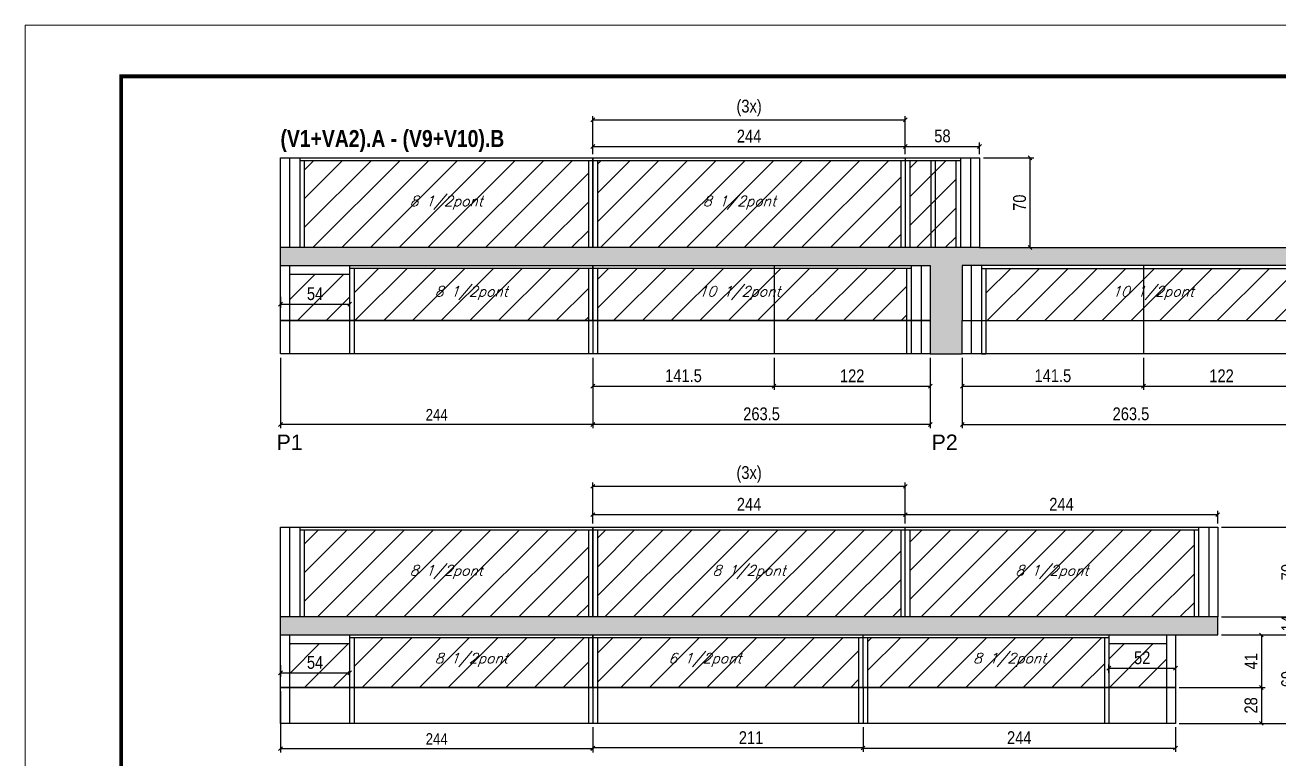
# Model space of a CAD drawing. Extents: x 3330 to 22105, y 1197 to 30204.
# Drawn here: x 16030 to 17009, y 24646 to 25219 of the extents above; entities that cross this region are included whole.
import ezdxf

# ---------------------------------------------------------------- set-up
doc = ezdxf.new("R2010")
doc.units = 0
doc.linetypes.add('DASHED', pattern=[0.75, 0.5, -0.25])
for name, color, linetype in [('5', 5, 'Continuous'), ('COTA', 241, 'Continuous'), ('NOMENCLATURA', 7, 'Continuous'), ('Painéis', 200, 'Continuous'), ('SARR_2.2x7', 40, 'Continuous'), ('SARR_3.5x7', 81, 'Continuous'), ('texto', 7, 'Continuous')]:
    doc.layers.add(name, color=color, linetype=linetype)
for name, color, linetype, lineweight in [('Folhas', 255, 'Continuous', 9), ('Hachura', 251, 'Continuous', 9), ('SARRAFO DE PRESSAO', 251, 'DASHED', 9)]:
    doc.layers.add(name, color=color, linetype=linetype, lineweight=lineweight)
doc.styles.add('COTA TECNICA', font='techl___.ttf', dxfattribs={"height": 10})
doc.styles.add('COTA TECNICA-50', font='techl___.ttf', dxfattribs={"height": 9})
doc.styles.add('Romans', font='romans.shx')
doc.styles.get("Standard").update_dxf_attribs({"font": 'arial.ttf'})
doc.styles.add('TECNICA', font='techb___.ttf', dxfattribs={"height": 10})
doc.dimstyles.new('COTA PAINEL-50', dxfattribs={"dimtxt": 9, "dimasz": 3, "dimexe": 3, "dimexo": 3, "dimgap": 3, "dimtad": 1, "dimdec": 1, "dimzin": 12, "dimdsep": 46, "dimtxsty": 'COTA TECNICA-50', "dimblk1": 'OBLIQUE', "dimblk2": 'OBLIQUE', "dimsah": 1, "dimcen": 0.9, "dimclrd": 4, "dimclre": 4, "dimclrt": 240, "dimadec": 1, "dimazin": 3, "dimtfac": 1, "dimtdec": 1, "dimtmove": 0, "dimatfit": 3, "dimfxl": 1, "dimtolj": 1, "dimtzin": 12, "dimarcsym": 0})
doc.dimstyles.new('PAINEL', dxfattribs={"dimtxt": 10, "dimasz": 3, "dimexe": 3, "dimexo": 3, "dimgap": 3, "dimtad": 1, "dimdec": 1, "dimzin": 12, "dimdsep": 46, "dimtxsty": 'COTA TECNICA', "dimblk1": 'OBLIQUE', "dimblk2": 'OBLIQUE', "dimsah": 1, "dimcen": 0.9, "dimclrd": 4, "dimclre": 4, "dimclrt": 240, "dimadec": 1, "dimazin": 3, "dimtfac": 1, "dimtdec": 1, "dimtmove": 0, "dimatfit": 3, "dimfxl": 1, "dimtolj": 1, "dimtzin": 12, "dimarcsym": 0})
pattern_1 = [(45, (1585, 1148.575), (-11.22532, 11.22532), [])]

# ---------------------------------------------------------------- blocks, each defined once
blk = doc.blocks.new('9999999999')
at = {"layer": 'Folhas'}
blk.add_lwpolyline([(98138.98, 34190.21), (99623.98, 34190.21), (99623.98, 35240.21), (98138.98, 35240.21)], close=True, dxfattribs=at)
at = {"layer": 'Folhas', "color": 30, "const_width": 3}
blk.add_lwpolyline([(98213.98, 34230.21), (99583.98, 34230.21), (99583.98, 35200.21), (98213.98, 35200.21)], close=True, dxfattribs=at)
blk = doc.blocks.new('_Oblique')
at = {"color": 0, "linetype": 'ByBlock', "lineweight": -2}
blk.add_line((-0.5, -0.5), (0.5, 0.5), dxfattribs=at)
blk = doc.blocks.new('*D1912')
at = {"layer": 'COTA', "color": 4, "linetype": 'ByBlock', "lineweight": -2, "transparency": 16777216}
for p, q in [((16229.04, 24959.18), (16229.04, 24904.14)), ((16473.04, 24959.18), (16473.04, 24904.14)), ((16473.04, 24907.14), (16229.04, 24907.14))]:
    blk.add_line(p, q, dxfattribs=at)
at = {"layer": 'Defpoints', "color": 0, "linetype": 'ByBlock', "transparency": 16777216}
for p in [(16229.04, 24962.18), (16473.04, 24962.18), (16229.04, 24907.14)]:
    blk.add_point(p, dxfattribs=at)
at = {"layer": 'COTA', "color": 4, "linetype": 'ByBlock', "lineweight": -2, "transparency": 16777216, "xscale": 3, "yscale": 3, "zscale": 3, "rotation": 180}
blk.add_blockref('_Oblique', (16229.04, 24907.14), dxfattribs=at)
at = {"layer": 'COTA', "color": 4, "linetype": 'ByBlock', "lineweight": -2, "transparency": 16777216, "xscale": 3, "yscale": 3, "zscale": 3}
blk.add_blockref('_Oblique', (16473.04, 24907.14), dxfattribs=at)
at = {"layer": 'COTA', "color": 240, "linetype": 'ByBlock', "transparency": 16777216, "insert": (16351.04, 24914.7), "char_height": 9, "attachment_point": 5, "style": 'COTA TECNICA-50'}
blk.add_mtext('\\A1;244', dxfattribs=at)
blk = doc.blocks.new('*D1913')
at = {"layer": 'COTA', "color": 4, "linetype": 'ByBlock', "lineweight": -2, "transparency": 16777216}
for p, q in [((16473.04, 24959.18), (16473.04, 24904.14)), ((16736.54, 24959.18), (16736.54, 24904.14)), ((16736.54, 24907.14), (16473.04, 24907.14))]:
    blk.add_line(p, q, dxfattribs=at)
at = {"layer": 'Defpoints', "color": 0, "linetype": 'ByBlock', "transparency": 16777216}
for p in [(16473.04, 24962.18), (16736.54, 24962.18), (16473.04, 24907.14)]:
    blk.add_point(p, dxfattribs=at)
at = {"layer": 'COTA', "color": 4, "linetype": 'ByBlock', "lineweight": -2, "transparency": 16777216, "xscale": 3, "yscale": 3, "zscale": 3, "rotation": 180}
blk.add_blockref('_Oblique', (16473.04, 24907.14), dxfattribs=at)
at = {"layer": 'COTA', "color": 4, "linetype": 'ByBlock', "lineweight": -2, "transparency": 16777216, "xscale": 3, "yscale": 3, "zscale": 3}
blk.add_blockref('_Oblique', (16736.54, 24907.14), dxfattribs=at)
at = {"layer": 'COTA', "color": 240, "linetype": 'ByBlock', "transparency": 16777216, "insert": (16604.79, 24915.35), "char_height": 10, "attachment_point": 5, "style": 'COTA TECNICA'}
blk.add_mtext('\\A1;263.5', dxfattribs=at)
blk = doc.blocks.new('*D1882')
at = {"layer": 'COTA', "color": 4, "linetype": 'ByBlock', "lineweight": -2, "transparency": 16777216}
for p, q in [((16229.04, 24698.86), (16229.04, 24651.09)), ((16473.04, 24670.86), (16473.04, 24651.09)), ((16473.04, 24654.09), (16229.04, 24654.09))]:
    blk.add_line(p, q, dxfattribs=at)
at = {"layer": 'Defpoints', "color": 0, "linetype": 'ByBlock', "transparency": 16777216}
for p in [(16229.04, 24701.86), (16473.04, 24673.86), (16229.04, 24654.09)]:
    blk.add_point(p, dxfattribs=at)
at = {"layer": 'COTA', "color": 4, "linetype": 'ByBlock', "lineweight": -2, "transparency": 16777216, "xscale": 3, "yscale": 3, "zscale": 3, "rotation": 180}
blk.add_blockref('_Oblique', (16229.04, 24654.09), dxfattribs=at)
at = {"layer": 'COTA', "color": 4, "linetype": 'ByBlock', "lineweight": -2, "transparency": 16777216, "xscale": 3, "yscale": 3, "zscale": 3}
blk.add_blockref('_Oblique', (16473.04, 24654.09), dxfattribs=at)
at = {"layer": 'COTA', "color": 240, "linetype": 'ByBlock', "transparency": 16777216, "insert": (16351.04, 24661.66), "char_height": 9, "attachment_point": 5, "style": 'COTA TECNICA-50'}
blk.add_mtext('\\A1;244', dxfattribs=at)
blk = doc.blocks.new('*D1883')
at = {"layer": 'COTA', "color": 4, "linetype": 'ByBlock', "lineweight": -2, "transparency": 16777216}
for p, q in [((16473.04, 24670.86), (16473.04, 24651.64)), ((16684.04, 24670.86), (16684.04, 24651.64)), ((16684.04, 24654.64), (16473.04, 24654.64))]:
    blk.add_line(p, q, dxfattribs=at)
at = {"layer": 'Defpoints', "color": 0, "linetype": 'ByBlock', "transparency": 16777216}
for p in [(16473.04, 24673.86), (16684.04, 24673.86), (16473.04, 24654.64)]:
    blk.add_point(p, dxfattribs=at)
at = {"layer": 'COTA', "color": 4, "linetype": 'ByBlock', "lineweight": -2, "transparency": 16777216, "xscale": 3, "yscale": 3, "zscale": 3, "rotation": 180}
blk.add_blockref('_Oblique', (16473.04, 24654.64), dxfattribs=at)
at = {"layer": 'COTA', "color": 4, "linetype": 'ByBlock', "lineweight": -2, "transparency": 16777216, "xscale": 3, "yscale": 3, "zscale": 3}
blk.add_blockref('_Oblique', (16684.04, 24654.64), dxfattribs=at)
at = {"layer": 'COTA', "color": 240, "linetype": 'ByBlock', "transparency": 16777216, "insert": (16596.54, 24662.69), "char_height": 10, "attachment_point": 5, "style": 'COTA TECNICA'}
blk.add_mtext('\\A1;211', dxfattribs=at)
blk = doc.blocks.new('*D1884')
at = {"layer": 'COTA', "color": 4, "linetype": 'ByBlock', "lineweight": -2, "transparency": 16777216}
for p, q in [((16684.04, 24670.86), (16684.04, 24651.6)), ((16928.04, 24670.86), (16928.04, 24651.6)), ((16684.04, 24654.6), (16928.04, 24654.6))]:
    blk.add_line(p, q, dxfattribs=at)
at = {"layer": 'Defpoints', "color": 0, "linetype": 'ByBlock', "transparency": 16777216}
for p in [(16684.04, 24673.86), (16928.04, 24673.86), (16928.04, 24654.6)]:
    blk.add_point(p, dxfattribs=at)
at = {"layer": 'COTA', "color": 4, "linetype": 'ByBlock', "lineweight": -2, "transparency": 16777216, "xscale": 3, "yscale": 3, "zscale": 3, "rotation": 180}
blk.add_blockref('_Oblique', (16684.04, 24654.6), dxfattribs=at)
at = {"layer": 'COTA', "color": 4, "linetype": 'ByBlock', "lineweight": -2, "transparency": 16777216, "xscale": 3, "yscale": 3, "zscale": 3}
blk.add_blockref('_Oblique', (16928.04, 24654.6), dxfattribs=at)
at = {"layer": 'COTA', "color": 240, "linetype": 'ByBlock', "transparency": 16777216, "insert": (16806.04, 24662.67), "char_height": 10, "attachment_point": 5, "style": 'COTA TECNICA'}
blk.add_mtext('\\A1;244', dxfattribs=at)
blk = doc.blocks.new('*D1887')
at = {"layer": 'COTA', "color": 4, "lineweight": -2, "transparency": 16777216}
for p, q in [((16229.04, 25006.68), (16229.04, 24998.05)), ((16283.04, 25006.68), (16283.04, 24998.05)), ((16229.04, 25001.05), (16283.04, 25001.05))]:
    blk.add_line(p, q, dxfattribs=at)
at = {"layer": 'Defpoints', "color": 0, "transparency": 16777216}
for p in [(16229.04, 25009.68), (16283.04, 25009.68), (16283.04, 25001.05)]:
    blk.add_point(p, dxfattribs=at)
at = {"layer": 'COTA', "color": 4, "lineweight": -2, "transparency": 16777216, "xscale": 3, "yscale": 3, "zscale": 3, "rotation": 180}
blk.add_blockref('_Oblique', (16229.04, 25001.05), dxfattribs=at)
at = {"layer": 'COTA', "color": 4, "lineweight": -2, "transparency": 16777216, "xscale": 3, "yscale": 3, "zscale": 3}
blk.add_blockref('_Oblique', (16283.04, 25001.05), dxfattribs=at)
at = {"layer": 'COTA', "color": 240, "transparency": 16777216, "insert": (16256.04, 25009.16), "char_height": 10, "attachment_point": 5, "style": 'COTA TECNICA'}
blk.add_mtext('\\A1;54', dxfattribs=at)
blk = doc.blocks.new('*D1889')
at = {"layer": 'COTA', "color": 4, "linetype": 'ByBlock', "lineweight": -2, "transparency": 16777216}
for p, q in [((16761.54, 24959.18), (16761.54, 24904.14)), ((17025.04, 24959.18), (17025.04, 24904.14)), ((16761.54, 24907.14), (17025.04, 24907.14))]:
    blk.add_line(p, q, dxfattribs=at)
at = {"layer": 'Defpoints', "color": 0, "linetype": 'ByBlock', "transparency": 16777216}
for p in [(16761.54, 24962.18), (17025.04, 24962.18), (17025.04, 24907.14)]:
    blk.add_point(p, dxfattribs=at)
at = {"layer": 'COTA', "color": 4, "linetype": 'ByBlock', "lineweight": -2, "transparency": 16777216, "xscale": 3, "yscale": 3, "zscale": 3, "rotation": 180}
blk.add_blockref('_Oblique', (16761.54, 24907.14), dxfattribs=at)
at = {"layer": 'COTA', "color": 4, "linetype": 'ByBlock', "lineweight": -2, "transparency": 16777216, "xscale": 3, "yscale": 3, "zscale": 3}
blk.add_blockref('_Oblique', (17025.04, 24907.14), dxfattribs=at)
at = {"layer": 'COTA', "color": 240, "linetype": 'ByBlock', "transparency": 16777216, "insert": (16893.29, 24915.35), "char_height": 10, "attachment_point": 5, "style": 'COTA TECNICA'}
blk.add_mtext('\\A1;263.5', dxfattribs=at)
blk = doc.blocks.new('*D1891')
at = {"layer": 'COTA', "color": 4, "lineweight": -2, "transparency": 16777216}
for p, q in [((16473.04, 25118.18), (16473.04, 25127.12)), ((16473.04, 25124.12), (16717.04, 25124.12)), ((16717.04, 25118.18), (16717.04, 25127.12))]:
    blk.add_line(p, q, dxfattribs=at)
at = {"layer": 'Defpoints', "color": 0, "transparency": 16777216}
for p in [(16717.04, 25124.12), (16473.04, 25115.18), (16717.04, 25115.18)]:
    blk.add_point(p, dxfattribs=at)
at = {"layer": 'COTA', "color": 4, "lineweight": -2, "transparency": 16777216, "xscale": 3, "yscale": 3, "zscale": 3, "rotation": 180}
blk.add_blockref('_Oblique', (16473.04, 25124.12), dxfattribs=at)
at = {"layer": 'COTA', "color": 4, "lineweight": -2, "transparency": 16777216, "xscale": 3, "yscale": 3, "zscale": 3}
blk.add_blockref('_Oblique', (16717.04, 25124.12), dxfattribs=at)
at = {"layer": 'COTA', "color": 240, "transparency": 16777216, "insert": (16595.04, 25132.19), "char_height": 10, "attachment_point": 5, "style": 'COTA TECNICA'}
blk.add_mtext('\\A1;244', dxfattribs=at)
blk = doc.blocks.new('*D1892')
at = {"layer": 'COTA', "color": 4, "lineweight": -2, "transparency": 16777216}
for p, q in [((16717.04, 25118.18), (16717.04, 25127.12)), ((16717.04, 25124.12), (16775.04, 25124.12)), ((16775.04, 25118.18), (16775.04, 25127.12))]:
    blk.add_line(p, q, dxfattribs=at)
at = {"layer": 'Defpoints', "color": 0, "transparency": 16777216}
for p in [(16775.04, 25124.12), (16717.04, 25115.18), (16775.04, 25115.18)]:
    blk.add_point(p, dxfattribs=at)
at = {"layer": 'COTA', "color": 4, "lineweight": -2, "transparency": 16777216, "xscale": 3, "yscale": 3, "zscale": 3, "rotation": 180}
blk.add_blockref('_Oblique', (16717.04, 25124.12), dxfattribs=at)
at = {"layer": 'COTA', "color": 4, "lineweight": -2, "transparency": 16777216, "xscale": 3, "yscale": 3, "zscale": 3}
blk.add_blockref('_Oblique', (16775.04, 25124.12), dxfattribs=at)
at = {"layer": 'COTA', "color": 240, "transparency": 16777216, "insert": (16746.04, 25132.25), "char_height": 10, "attachment_point": 5, "style": 'COTA TECNICA'}
blk.add_mtext('\\A1;58', dxfattribs=at)
blk = doc.blocks.new('*D1893')
at = {"layer": 'COTA', "color": 4, "lineweight": -2, "transparency": 16777216}
for p, q in [((16473.04, 25118.18), (16473.04, 25147.87)), ((16473.04, 25144.87), (16717.04, 25144.87)), ((16717.04, 25118.18), (16717.04, 25147.87))]:
    blk.add_line(p, q, dxfattribs=at)
at = {"layer": 'Defpoints', "color": 0, "transparency": 16777216}
for p in [(16717.04, 25144.87), (16473.04, 25115.18), (16717.04, 25115.18)]:
    blk.add_point(p, dxfattribs=at)
at = {"layer": 'COTA', "color": 4, "lineweight": -2, "transparency": 16777216, "xscale": 3, "yscale": 3, "zscale": 3, "rotation": 180}
blk.add_blockref('_Oblique', (16473.04, 25144.87), dxfattribs=at)
at = {"layer": 'COTA', "color": 4, "lineweight": -2, "transparency": 16777216, "xscale": 3, "yscale": 3, "zscale": 3}
blk.add_blockref('_Oblique', (16717.04, 25144.87), dxfattribs=at)
at = {"layer": 'COTA', "color": 240, "transparency": 16777216, "insert": (16595.04, 25154.09), "char_height": 10, "attachment_point": 5, "style": 'COTA TECNICA'}
blk.add_mtext('\\A1;(3x)', dxfattribs=at)
blk = doc.blocks.new('*D1895')
at = {"layer": 'COTA', "color": 4, "lineweight": -2, "transparency": 16777216}
for p, q in [((16778.04, 25115.18), (16817.43, 25115.18)), ((16814.43, 25115.18), (16814.43, 25045.18)), ((16778.04, 25045.18), (16817.43, 25045.18))]:
    blk.add_line(p, q, dxfattribs=at)
at = {"layer": 'Defpoints', "color": 0, "transparency": 16777216}
for p in [(16775.04, 25115.18), (16775.04, 25045.18), (16814.43, 25045.18)]:
    blk.add_point(p, dxfattribs=at)
at = {"layer": 'COTA', "color": 4, "lineweight": -2, "transparency": 16777216, "xscale": 3, "yscale": 3, "zscale": 3}
for p, rotation in [((16814.43, 25115.18), 90), ((16814.43, 25045.18), 270)]:
    blk.add_blockref('_Oblique', p, dxfattribs=dict(at, rotation=rotation))
at = {"layer": 'COTA', "color": 240, "transparency": 16777216, "insert": (16806.32, 25080.18), "char_height": 10, "attachment_point": 5, "rotation": 90, "style": 'COTA TECNICA'}
blk.add_mtext('\\A1;70', dxfattribs=at)
blk = doc.blocks.new('*D1896')
at = {"layer": 'COTA', "color": 4, "lineweight": -2, "transparency": 16777216}
for p, q in [((16473.04, 24959.18), (16473.04, 24934.04)), ((16614.54, 24959.18), (16614.54, 24934.04)), ((16473.04, 24937.04), (16614.54, 24937.04))]:
    blk.add_line(p, q, dxfattribs=at)
at = {"layer": 'Defpoints', "color": 0, "transparency": 16777216}
for p in [(16473.04, 24962.18), (16614.54, 24962.18), (16614.54, 24937.04)]:
    blk.add_point(p, dxfattribs=at)
at = {"layer": 'COTA', "color": 4, "lineweight": -2, "transparency": 16777216, "xscale": 3, "yscale": 3, "zscale": 3, "rotation": 180}
blk.add_blockref('_Oblique', (16473.04, 24937.04), dxfattribs=at)
at = {"layer": 'COTA', "color": 4, "lineweight": -2, "transparency": 16777216, "xscale": 3, "yscale": 3, "zscale": 3}
blk.add_blockref('_Oblique', (16614.54, 24937.04), dxfattribs=at)
at = {"layer": 'COTA', "color": 240, "transparency": 16777216, "insert": (16543.79, 24945.15), "char_height": 10, "attachment_point": 5, "style": 'COTA TECNICA'}
blk.add_mtext('\\A1;141.5', dxfattribs=at)
blk = doc.blocks.new('*D1897')
at = {"layer": 'COTA', "color": 4, "lineweight": -2, "transparency": 16777216}
for p, q in [((16614.54, 24959.18), (16614.54, 24934.04)), ((16736.54, 24959.18), (16736.54, 24934.04)), ((16614.54, 24937.04), (16736.54, 24937.04))]:
    blk.add_line(p, q, dxfattribs=at)
at = {"layer": 'Defpoints', "color": 0, "transparency": 16777216}
for p in [(16614.54, 24962.18), (16736.54, 24962.18), (16736.54, 24937.04)]:
    blk.add_point(p, dxfattribs=at)
at = {"layer": 'COTA', "color": 4, "lineweight": -2, "transparency": 16777216, "xscale": 3, "yscale": 3, "zscale": 3, "rotation": 180}
blk.add_blockref('_Oblique', (16614.54, 24937.04), dxfattribs=at)
at = {"layer": 'COTA', "color": 4, "lineweight": -2, "transparency": 16777216, "xscale": 3, "yscale": 3, "zscale": 3}
blk.add_blockref('_Oblique', (16736.54, 24937.04), dxfattribs=at)
at = {"layer": 'COTA', "color": 240, "transparency": 16777216, "insert": (16675.54, 24945.1), "char_height": 10, "attachment_point": 5, "style": 'COTA TECNICA'}
blk.add_mtext('\\A1;122', dxfattribs=at)
blk = doc.blocks.new('*D1898')
at = {"layer": 'COTA', "color": 4, "lineweight": -2, "transparency": 16777216}
for p, q in [((16761.54, 24959.18), (16761.54, 24934.04)), ((16903.04, 24959.18), (16903.04, 24934.04)), ((16761.54, 24937.04), (16903.04, 24937.04))]:
    blk.add_line(p, q, dxfattribs=at)
at = {"layer": 'Defpoints', "color": 0, "transparency": 16777216}
for p in [(16761.54, 24962.18), (16903.04, 24962.18), (16903.04, 24937.04)]:
    blk.add_point(p, dxfattribs=at)
at = {"layer": 'COTA', "color": 4, "lineweight": -2, "transparency": 16777216, "xscale": 3, "yscale": 3, "zscale": 3, "rotation": 180}
blk.add_blockref('_Oblique', (16761.54, 24937.04), dxfattribs=at)
at = {"layer": 'COTA', "color": 4, "lineweight": -2, "transparency": 16777216, "xscale": 3, "yscale": 3, "zscale": 3}
blk.add_blockref('_Oblique', (16903.04, 24937.04), dxfattribs=at)
at = {"layer": 'COTA', "color": 240, "transparency": 16777216, "insert": (16832.29, 24945.15), "char_height": 10, "attachment_point": 5, "style": 'COTA TECNICA'}
blk.add_mtext('\\A1;141.5', dxfattribs=at)
blk = doc.blocks.new('*D1899')
at = {"layer": 'COTA', "color": 4, "lineweight": -2, "transparency": 16777216}
for p, q in [((16903.04, 24959.18), (16903.04, 24934.04)), ((17025.04, 24959.18), (17025.04, 24934.04)), ((16903.04, 24937.04), (17025.04, 24937.04))]:
    blk.add_line(p, q, dxfattribs=at)
at = {"layer": 'Defpoints', "color": 0, "transparency": 16777216}
for p in [(16903.04, 24962.18), (17025.04, 24962.18), (17025.04, 24937.04)]:
    blk.add_point(p, dxfattribs=at)
at = {"layer": 'COTA', "color": 4, "lineweight": -2, "transparency": 16777216, "xscale": 3, "yscale": 3, "zscale": 3, "rotation": 180}
blk.add_blockref('_Oblique', (16903.04, 24937.04), dxfattribs=at)
at = {"layer": 'COTA', "color": 4, "lineweight": -2, "transparency": 16777216, "xscale": 3, "yscale": 3, "zscale": 3}
blk.add_blockref('_Oblique', (17025.04, 24937.04), dxfattribs=at)
at = {"layer": 'COTA', "color": 240, "transparency": 16777216, "insert": (16964.04, 24945.1), "char_height": 10, "attachment_point": 5, "style": 'COTA TECNICA'}
blk.add_mtext('\\A1;122', dxfattribs=at)
blk = doc.blocks.new('*D1900')
at = {"layer": 'COTA', "color": 4, "lineweight": -2, "transparency": 16777216}
for p, q in [((16876.04, 24713.36), (16876.04, 24719.87)), ((16928.04, 24720.36), (16928.04, 24713.87)), ((16876.04, 24716.87), (16928.04, 24716.87))]:
    blk.add_line(p, q, dxfattribs=at)
at = {"layer": 'Defpoints', "color": 0, "transparency": 16777216}
for p in [(16928.04, 24723.36), (16876.04, 24710.36), (16928.04, 24716.87)]:
    blk.add_point(p, dxfattribs=at)
at = {"layer": 'COTA', "color": 4, "lineweight": -2, "transparency": 16777216, "xscale": 3, "yscale": 3, "zscale": 3, "rotation": 180}
blk.add_blockref('_Oblique', (16876.04, 24716.87), dxfattribs=at)
at = {"layer": 'COTA', "color": 4, "lineweight": -2, "transparency": 16777216, "xscale": 3, "yscale": 3, "zscale": 3}
blk.add_blockref('_Oblique', (16928.04, 24716.87), dxfattribs=at)
at = {"layer": 'COTA', "color": 240, "transparency": 16777216, "insert": (16902.04, 24724.98), "char_height": 10, "attachment_point": 5, "style": 'COTA TECNICA'}
blk.add_mtext('\\A1;52', dxfattribs=at)
blk = doc.blocks.new('*D1920')
at = {"layer": 'COTA', "color": 4, "lineweight": -2, "transparency": 16777216}
for p, q in [((16229.04, 24719.36), (16229.04, 24710.24)), ((16283.04, 24719.36), (16283.04, 24710.24)), ((16229.04, 24713.24), (16283.04, 24713.24))]:
    blk.add_line(p, q, dxfattribs=at)
at = {"layer": 'Defpoints', "color": 0, "transparency": 16777216}
for p in [(16229.04, 24722.36), (16283.04, 24722.36), (16283.04, 24713.24)]:
    blk.add_point(p, dxfattribs=at)
at = {"layer": 'COTA', "color": 4, "lineweight": -2, "transparency": 16777216, "xscale": 3, "yscale": 3, "zscale": 3, "rotation": 180}
blk.add_blockref('_Oblique', (16229.04, 24713.24), dxfattribs=at)
at = {"layer": 'COTA', "color": 4, "lineweight": -2, "transparency": 16777216, "xscale": 3, "yscale": 3, "zscale": 3}
blk.add_blockref('_Oblique', (16283.04, 24713.24), dxfattribs=at)
at = {"layer": 'COTA', "color": 240, "transparency": 16777216, "insert": (16256.04, 24721.35), "char_height": 10, "attachment_point": 5, "style": 'COTA TECNICA'}
blk.add_mtext('\\A1;54', dxfattribs=at)
blk = doc.blocks.new('*D1921')
at = {"layer": 'COTA', "color": 4, "lineweight": -2, "transparency": 16777216}
for p, q in [((16473.04, 24829.86), (16473.04, 24839.76)), ((16473.04, 24836.76), (16717.04, 24836.76)), ((16717.04, 24829.86), (16717.04, 24839.76))]:
    blk.add_line(p, q, dxfattribs=at)
at = {"layer": 'Defpoints', "color": 0, "transparency": 16777216}
for p in [(16717.04, 24836.76), (16473.04, 24826.86), (16717.04, 24826.86)]:
    blk.add_point(p, dxfattribs=at)
at = {"layer": 'COTA', "color": 4, "lineweight": -2, "transparency": 16777216, "xscale": 3, "yscale": 3, "zscale": 3, "rotation": 180}
blk.add_blockref('_Oblique', (16473.04, 24836.76), dxfattribs=at)
at = {"layer": 'COTA', "color": 4, "lineweight": -2, "transparency": 16777216, "xscale": 3, "yscale": 3, "zscale": 3}
blk.add_blockref('_Oblique', (16717.04, 24836.76), dxfattribs=at)
at = {"layer": 'COTA', "color": 240, "transparency": 16777216, "insert": (16595.04, 24844.83), "char_height": 10, "attachment_point": 5, "style": 'COTA TECNICA'}
blk.add_mtext('\\A1;244', dxfattribs=at)
blk = doc.blocks.new('*D1922')
at = {"layer": 'COTA', "color": 4, "lineweight": -2, "transparency": 16777216}
for p, q in [((16717.04, 24829.86), (16717.04, 24839.76)), ((16717.04, 24836.76), (16961.04, 24836.76)), ((16961.04, 24829.86), (16961.04, 24839.76))]:
    blk.add_line(p, q, dxfattribs=at)
at = {"layer": 'Defpoints', "color": 0, "transparency": 16777216}
for p in [(16961.04, 24836.76), (16717.04, 24826.86), (16961.04, 24826.86)]:
    blk.add_point(p, dxfattribs=at)
at = {"layer": 'COTA', "color": 4, "lineweight": -2, "transparency": 16777216, "xscale": 3, "yscale": 3, "zscale": 3, "rotation": 180}
blk.add_blockref('_Oblique', (16717.04, 24836.76), dxfattribs=at)
at = {"layer": 'COTA', "color": 4, "lineweight": -2, "transparency": 16777216, "xscale": 3, "yscale": 3, "zscale": 3}
blk.add_blockref('_Oblique', (16961.04, 24836.76), dxfattribs=at)
at = {"layer": 'COTA', "color": 240, "transparency": 16777216, "insert": (16839.04, 24844.83), "char_height": 10, "attachment_point": 5, "style": 'COTA TECNICA'}
blk.add_mtext('\\A1;244', dxfattribs=at)
blk = doc.blocks.new('*D1923')
at = {"layer": 'COTA', "color": 4, "lineweight": -2, "transparency": 16777216}
for p, q in [((16473.04, 24829.86), (16473.04, 24861.87)), ((16473.04, 24858.87), (16717.04, 24858.87)), ((16717.04, 24829.86), (16717.04, 24861.87))]:
    blk.add_line(p, q, dxfattribs=at)
at = {"layer": 'Defpoints', "color": 0, "transparency": 16777216}
for p in [(16717.04, 24858.87), (16473.04, 24826.86), (16717.04, 24826.86)]:
    blk.add_point(p, dxfattribs=at)
at = {"layer": 'COTA', "color": 4, "lineweight": -2, "transparency": 16777216, "xscale": 3, "yscale": 3, "zscale": 3, "rotation": 180}
blk.add_blockref('_Oblique', (16473.04, 24858.87), dxfattribs=at)
at = {"layer": 'COTA', "color": 4, "lineweight": -2, "transparency": 16777216, "xscale": 3, "yscale": 3, "zscale": 3}
blk.add_blockref('_Oblique', (16717.04, 24858.87), dxfattribs=at)
at = {"layer": 'COTA', "color": 240, "transparency": 16777216, "insert": (16595.04, 24868.09), "char_height": 10, "attachment_point": 5, "style": 'COTA TECNICA'}
blk.add_mtext('\\A1;(3x)', dxfattribs=at)
blk = doc.blocks.new('*D1906')
at = {"layer": 'COTA', "color": 4, "linetype": 'ByBlock', "lineweight": -2, "transparency": 16777216}
for p, q in [((16964.04, 24756.86), (17026.86, 24756.86)), ((17023.86, 24742.86), (17023.86, 24756.86)), ((16964.04, 24742.86), (17026.86, 24742.86))]:
    blk.add_line(p, q, dxfattribs=at)
at = {"layer": 'Defpoints', "color": 0, "linetype": 'ByBlock', "transparency": 16777216}
for p in [(16961.04, 24756.86), (17023.86, 24756.86), (16961.04, 24742.86)]:
    blk.add_point(p, dxfattribs=at)
at = {"layer": 'COTA', "color": 4, "linetype": 'ByBlock', "lineweight": -2, "transparency": 16777216, "xscale": 3, "yscale": 3, "zscale": 3}
for p, rotation in [((17023.86, 24756.86), 90), ((17023.86, 24742.86), 270)]:
    blk.add_blockref('_Oblique', p, dxfattribs=dict(at, rotation=rotation))
at = {"layer": 'COTA', "color": 240, "linetype": 'ByBlock', "transparency": 16777216, "insert": (17015.79, 24751.86), "char_height": 10, "attachment_point": 5, "rotation": 90, "style": 'COTA TECNICA'}
blk.add_mtext('\\A1;14', dxfattribs=at)
blk = doc.blocks.new('*D1907')
at = {"layer": 'COTA', "color": 4, "linetype": 'ByBlock', "lineweight": -2, "transparency": 16777216}
for p, q in [((16964.04, 24742.86), (16998.15, 24742.86)), ((16995.15, 24742.86), (16995.15, 24701.86)), ((16931.04, 24701.86), (16998.15, 24701.86))]:
    blk.add_line(p, q, dxfattribs=at)
at = {"layer": 'Defpoints', "color": 0, "linetype": 'ByBlock', "transparency": 16777216}
for p in [(16961.04, 24742.86), (16928.04, 24701.86), (16995.15, 24701.86)]:
    blk.add_point(p, dxfattribs=at)
at = {"layer": 'COTA', "color": 4, "linetype": 'ByBlock', "lineweight": -2, "transparency": 16777216, "xscale": 3, "yscale": 3, "zscale": 3}
for p, rotation in [((16995.15, 24742.86), 90), ((16995.15, 24701.86), 270)]:
    blk.add_blockref('_Oblique', p, dxfattribs=dict(at, rotation=rotation))
at = {"layer": 'COTA', "color": 240, "linetype": 'ByBlock', "transparency": 16777216, "insert": (16987.08, 24722.36), "char_height": 10, "attachment_point": 5, "rotation": 90, "style": 'COTA TECNICA'}
blk.add_mtext('\\A1;41', dxfattribs=at)
blk = doc.blocks.new('*D1924')
at = {"layer": 'COTA', "color": 4, "lineweight": -2, "transparency": 16777216}
for p, q in [((16964.04, 24826.86), (17026.86, 24826.86)), ((17023.86, 24756.86), (17023.86, 24826.86)), ((16964.04, 24756.86), (17026.86, 24756.86))]:
    blk.add_line(p, q, dxfattribs=at)
at = {"layer": 'Defpoints', "color": 0, "transparency": 16777216}
for p in [(16961.04, 24826.86), (17023.86, 24826.86), (16961.04, 24756.86)]:
    blk.add_point(p, dxfattribs=at)
at = {"layer": 'COTA', "color": 4, "lineweight": -2, "transparency": 16777216, "xscale": 3, "yscale": 3, "zscale": 3}
for p, rotation in [((17023.86, 24826.86), 90), ((17023.86, 24756.86), 270)]:
    blk.add_blockref('_Oblique', p, dxfattribs=dict(at, rotation=rotation))
at = {"layer": 'COTA', "color": 240, "transparency": 16777216, "insert": (17015.76, 24791.86), "char_height": 10, "attachment_point": 5, "rotation": 90, "style": 'COTA TECNICA'}
blk.add_mtext('\\A1;70', dxfattribs=at)
blk = doc.blocks.new('*D1908')
at = {"layer": 'COTA', "color": 4, "lineweight": -2, "transparency": 16777216}
for p, q in [((16964.04, 24826.86), (17068.81, 24826.86)), ((17065.81, 24673.86), (17065.81, 24826.86)), ((16931.04, 24673.86), (17068.81, 24673.86))]:
    blk.add_line(p, q, dxfattribs=at)
at = {"layer": 'Defpoints', "color": 0, "transparency": 16777216}
for p in [(16961.04, 24826.86), (17065.81, 24826.86), (16928.04, 24673.86)]:
    blk.add_point(p, dxfattribs=at)
at = {"layer": 'COTA', "color": 4, "lineweight": -2, "transparency": 16777216, "xscale": 3, "yscale": 3, "zscale": 3}
for p, rotation in [((17065.81, 24826.86), 90), ((17065.81, 24673.86), 270)]:
    blk.add_blockref('_Oblique', p, dxfattribs=dict(at, rotation=rotation))
at = {"layer": 'COTA', "color": 240, "transparency": 16777216, "insert": (17057.59, 24750.36), "char_height": 10, "attachment_point": 5, "rotation": 90, "style": 'COTA TECNICA'}
blk.add_mtext('\\A1;153', dxfattribs=at)
blk = doc.blocks.new('*D1881')
at = {"layer": 'COTA', "color": 4, "lineweight": -2, "transparency": 16777216}
for p, q in [((16964.04, 24742.86), (17026.86, 24742.86)), ((17023.86, 24673.86), (17023.86, 24742.86)), ((16931.04, 24673.86), (17026.86, 24673.86))]:
    blk.add_line(p, q, dxfattribs=at)
at = {"layer": 'Defpoints', "color": 0, "transparency": 16777216}
for p in [(16961.04, 24742.86), (17023.86, 24742.86), (16928.04, 24673.86)]:
    blk.add_point(p, dxfattribs=at)
at = {"layer": 'COTA', "color": 4, "lineweight": -2, "transparency": 16777216, "xscale": 3, "yscale": 3, "zscale": 3}
for p, rotation in [((17023.86, 24742.86), 90), ((17023.86, 24673.86), 270)]:
    blk.add_blockref('_Oblique', p, dxfattribs=dict(at, rotation=rotation))
at = {"layer": 'COTA', "color": 240, "transparency": 16777216, "insert": (17015.73, 24708.36), "char_height": 10, "attachment_point": 5, "rotation": 90, "style": 'COTA TECNICA'}
blk.add_mtext('\\A1;69', dxfattribs=at)
blk = doc.blocks.new('*D1975')
at = {"layer": 'COTA', "color": 4, "lineweight": -2, "transparency": 16777216}
for p, q in [((16931.04, 24701.86), (16998.15, 24701.86)), ((16995.15, 24701.86), (16995.15, 24673.86)), ((16931.04, 24673.86), (16998.15, 24673.86))]:
    blk.add_line(p, q, dxfattribs=at)
at = {"layer": 'Defpoints', "color": 0, "transparency": 16777216}
for p in [(16928.04, 24701.86), (16928.04, 24673.86), (16995.15, 24673.86)]:
    blk.add_point(p, dxfattribs=at)
at = {"layer": 'COTA', "color": 4, "lineweight": -2, "transparency": 16777216, "xscale": 3, "yscale": 3, "zscale": 3}
for p, rotation in [((16995.15, 24701.86), 90), ((16995.15, 24673.86), 270)]:
    blk.add_blockref('_Oblique', p, dxfattribs=dict(at, rotation=rotation))
at = {"layer": 'COTA', "color": 240, "transparency": 16777216, "insert": (16987.06, 24687.86), "char_height": 10, "attachment_point": 5, "rotation": 90, "style": 'COTA TECNICA'}
blk.add_mtext('\\A1;28', dxfattribs=at)

msp = doc.modelspace()

# ---------------------------------------------------------------- hatches: boundary and pattern name
at = {"layer": 'COTA'}
h = msp.add_hatch(dxfattribs=at)
h.set_pattern_fill('AR-CONC', color=256, scale=0.03)
h.paths.add_polyline_path([(16761.54, 25031.18), (17025.04, 25031.18), (17269.04, 25031.18), (17269.04, 25045.18), (16775.04, 25045.18), (16473.04, 25045.18), (16229.04, 25045.18), (16229.04, 25031.18), (16473.04, 25031.18), (16736.54, 25031.18), (16736.54, 24962.18), (16761.54, 24962.18)])
h = msp.add_hatch(dxfattribs=at)
h.set_pattern_fill('AR-CONC', color=256, scale=0.03)
h.set_pattern_definition([(50, (1585, 1150.575), (5.4655401, -0.4781726), [0.5715, -6.2865]), (355, (1585, 1150.575), (-1.0573026, 5.7317054), [0.4572, -5.0292175]), (100.451445, (1585.4555, 1150.535), (4.4082374, 5.2535326), [0.4857003, -5.3427073]), (46.1842, (1585, 1152.099), (8.1323712, -1.2612698), [0.85725, -9.42975]), (96.635558, (1585.678, 1151.994), (7.122124, 7.4227837), [0.7285507, -8.0140682]), (351.18415, (1585, 1152.099), (7.122124, 7.4227837), [0.685799, -7.543792]), (21, (1585.762, 1151.718), (4.54843174, -3.06795595), [0.5715, -6.2865]), (326, (1585.762, 1151.718), (1.8540609, 5.525639), [0.4572, -5.0292]), (71.451445, (1586.141, 1151.4624), (6.4024926, 2.4576831), [0.4857003, -5.3426981]), (37.5, (1585, 1150.5751), (0.0926581, 2.53665117), [0, -4.96824, 0, -5.1054, 0, -5.04825]), (7.5, (1585, 1150.575), (2.00458988, 3.00541724), [0, -2.91084, 0, -4.85394, 0, -1.92405]), (327.5, (1583.3007, 1150.5751), (4.06771786, -0.17186232), [0, -1.905, 0, -5.9436, 0, -7.8867]), (317.5, (1582.5387, 1150.575), (4.44387544, 0.76279473), [0, -2.4765, 0, -3.94716, 0, -5.6007])])
h.paths.add_polyline_path([(16928.04, 24742.86), (16961.04, 24742.86), (16961.04, 24756.86), (16473.04, 24756.86), (16229.04, 24756.86), (16229.04, 24742.86), (16473.04, 24742.86)])
at = {"layer": 'Hachura', "linetype": 'ByBlock'}
h = msp.add_hatch(dxfattribs=at)
h.set_pattern_fill('ANSI31', color=256, scale=5)
h.set_pattern_definition(pattern_1)
h.paths.add_polyline_path([(16469.54, 25112.98), (16247.54, 25112.98), (16247.54, 25045.18), (16469.54, 25045.18)])
h.paths.add_polyline_path([(16713.54, 25045.18), (16713.54, 25112.98), (16476.54, 25112.98), (16476.54, 25045.18)])
h.paths.add_polyline_path([(16469.54, 24988.18), (16469.54, 25028.98), (16286.54, 25028.98), (16286.54, 24988.18)])
h.paths.add_polyline_path([(16283.04, 24988.18), (16283.04, 25024.18), (16236.04, 25024.18), (16236.04, 24988.18)])
h.paths.add_polyline_path([(16614.54, 24988.18), (16614.54, 25028.98), (16476.54, 25028.98), (16476.54, 24988.18)])
h.paths.add_polyline_path([(16718.04, 24988.18), (16718.04, 25028.98), (16614.54, 25028.98), (16614.54, 24988.18)])
h.paths.add_polyline_path([(16903.04, 24988.18), (16903.04, 25028.98), (16780.04, 25028.98), (16780.04, 24988.18)])
h.paths.add_polyline_path([(17021.54, 24988.18), (17021.54, 25028.98), (16903.04, 25028.98), (16903.04, 24988.18)])
h.paths.add_polyline_path([(17211.54, 24988.18), (17211.54, 25028.98), (17028.54, 25028.98), (17028.54, 24988.18)])
h.paths.add_polyline_path([(17262.04, 24988.18), (17262.04, 25024.18), (17215.04, 25024.18), (17215.04, 24988.18)])
h.paths.add_polyline_path([(16756.54, 25112.98), (16740.42, 25112.98), (16740.42, 25045.18), (16756.54, 25045.18)])
h.paths.add_polyline_path([(16740.42, 25112.98), (16736.92, 25112.98), (16736.92, 25045.18), (16740.42, 25045.18)])
h.paths.add_polyline_path([(16736.92, 25112.98), (16720.54, 25112.98), (16720.54, 25045.18), (16736.92, 25045.18)])
h = msp.add_hatch(dxfattribs=at)
h.set_pattern_fill('ANSI31', color=256, scale=5)
h.set_pattern_definition(pattern_1)
h.paths.add_polyline_path([(16469.54, 24756.86), (16469.54, 24824.66), (16247.54, 24824.66), (16247.54, 24756.86)])
h.paths.add_polyline_path([(16476.54, 24824.66), (16476.54, 24756.86), (16713.54, 24756.86), (16713.54, 24824.66)])
h.paths.add_polyline_path([(16720.54, 24824.66), (16720.54, 24756.86), (16942.54, 24756.86), (16942.54, 24824.66)])
h.paths.add_polyline_path([(16921.04, 24701.86), (16921.04, 24735.86), (16876.04, 24735.86), (16876.04, 24701.86)])
h.paths.add_polyline_path([(16687.54, 24740.66), (16687.54, 24701.86), (16872.54, 24701.86), (16872.54, 24740.66)])
h.paths.add_polyline_path([(16680.54, 24701.86), (16680.54, 24740.66), (16476.54, 24740.66), (16476.54, 24701.86)])
h.paths.add_polyline_path([(16286.54, 24740.66), (16286.54, 24701.86), (16469.54, 24701.86), (16469.54, 24740.66)])
h.paths.add_polyline_path([(16283.04, 24701.86), (16283.04, 24735.86), (16236.04, 24735.86), (16236.04, 24701.86)])

# ---------------------------------------------------------------- linework, layer by layer
at = {"layer": 'COTA', "linetype": 'ByBlock'}
for p, q in [((16229.04, 25031.18), (16229.04, 25045.18)), ((16473.04, 24988.18), (16473.04, 24962.18)), ((16286.54, 24962.18), (16283.04, 24962.18)), ((16476.54, 24962.18), (16469.54, 24962.18)), ((16721.54, 24962.18), (16718.04, 24962.18)), ((16736.54, 24962.18), (16761.54, 24962.18)), ((16776.54, 24962.18), (16780.04, 24962.18)), ((16229.04, 24742.86), (16229.04, 24756.86)), ((16286.54, 24673.86), (16283.04, 24673.86)), ((16476.54, 24673.86), (16469.54, 24673.86)), ((16687.54, 24673.86), (16680.54, 24673.86)), ((16876.04, 24673.86), (16872.54, 24673.86))]:
    msp.add_line(p, q, dxfattribs=at)
at = {"layer": 'COTA'}
for p, q in [((16775.04, 25045.18), (17269.04, 25045.18)), ((16961.04, 24742.86), (16961.04, 24756.86)), ((16928.04, 24742.86), (16961.04, 24742.86))]:
    msp.add_line(p, q, dxfattribs=at)
at = {"layer": 'Painéis', "linetype": 'Continuous'}
for p, q in [((16717.04, 25115.18), (16717.04, 25045.18)), ((16473.04, 24988.18), (16473.04, 25031.18)), ((16614.54, 25031.18), (16614.54, 24962.18)), ((16903.04, 25031.18), (16903.04, 24962.18)), ((16717.04, 24756.86), (16717.04, 24826.86)), ((16473.04, 24701.86), (16473.04, 24742.86)), ((16684.04, 24701.86), (16684.04, 24742.86)), ((16473.04, 24701.86), (16473.04, 24673.86)), ((16684.04, 24701.86), (16684.04, 24673.86))]:
    msp.add_line(p, q, dxfattribs=at)
for points in [[(16229.04, 25115.18), (16473.04, 25115.18), (16473.04, 25045.18), (16229.04, 25045.18)], [(16473.04, 25115.18), (16775.04, 25115.18), (16775.04, 25045.18), (16473.04, 25045.18)], [(16229.04, 25031.18), (16473.04, 25031.18), (16473.04, 24988.18), (16229.04, 24988.18)], [(16473.04, 25031.18), (16736.54, 25031.18), (16736.54, 24988.18), (16473.04, 24988.18)], [(17025.04, 25031.18), (16761.54, 25031.18), (16761.54, 24988.18), (17025.04, 24988.18)], [(16229.04, 24988.18), (16736.54, 24988.18), (16736.54, 24962.18), (16229.04, 24962.18)], [(16761.54, 24988.18), (17269.04, 24988.18), (17269.04, 24962.18), (16761.54, 24962.18)], [(16229.04, 24826.86), (16473.04, 24826.86), (16473.04, 24756.86), (16229.04, 24756.86)], [(16473.04, 24826.86), (16961.04, 24826.86), (16961.04, 24756.86), (16473.04, 24756.86)], [(16229.04, 24742.86), (16473.04, 24742.86), (16473.04, 24701.86), (16229.04, 24701.86)], [(16473.04, 24742.86), (16928.04, 24742.86), (16928.04, 24701.86), (16473.04, 24701.86)], [(16229.04, 24701.86), (16928.04, 24701.86), (16928.04, 24673.86), (16229.04, 24673.86)]]:
    msp.add_lwpolyline(points, close=True, dxfattribs=at)
at = {"layer": 'SARR_2.2x7', "linetype": 'Continuous'}
for p, q in [((16236.04, 25115.18), (16236.04, 25045.18)), ((16473.04, 25112.98), (16244.04, 25112.98)), ((16717.04, 25112.98), (16473.04, 25112.98)), ((16760.04, 25112.98), (16717.04, 25112.98)), ((16768.04, 25115.18), (16768.04, 25045.18)), ((16236.04, 25031.18), (16236.04, 24988.18)), ((16729.54, 25031.18), (16729.54, 24988.18)), ((16768.54, 25031.18), (16768.54, 24988.18)), ((16283.04, 25024.18), (16236.04, 25024.18)), ((16473.04, 25028.98), (16283.04, 25028.98)), ((16721.54, 25028.98), (16473.04, 25028.98)), ((16776.54, 25028.98), (17025.04, 25028.98)), ((16236.04, 24988.18), (16236.04, 24962.18)), ((16729.54, 24988.18), (16729.54, 24962.18)), ((16768.54, 24988.18), (16768.54, 24962.18)), ((16236.04, 24826.86), (16236.04, 24756.86)), ((16954.04, 24826.86), (16954.04, 24756.86)), ((16473.04, 24824.66), (16244.04, 24824.66)), ((16717.04, 24824.66), (16473.04, 24824.66)), ((16946.04, 24824.66), (16717.04, 24824.66)), ((16236.04, 24742.86), (16236.04, 24701.86)), ((16473.04, 24740.66), (16283.04, 24740.66)), ((16684.04, 24740.66), (16473.04, 24740.66)), ((16876.04, 24740.66), (16684.04, 24740.66)), ((16921.04, 24742.86), (16921.04, 24701.86)), ((16283.04, 24735.86), (16236.04, 24735.86)), ((16921.04, 24735.86), (16876.04, 24735.86)), ((16236.04, 24701.86), (16236.04, 24673.86)), ((16921.04, 24701.86), (16921.04, 24673.86))]:
    msp.add_line(p, q, dxfattribs=at)
at = {"layer": 'SARR_3.5x7'}
for p, q in [((16244.04, 25115.18), (16244.04, 25045.18)), ((16247.54, 25112.98), (16247.54, 25045.18)), ((16469.54, 25112.98), (16469.54, 25045.18)), ((16476.54, 25112.98), (16476.54, 25045.18)), ((16713.54, 25112.98), (16713.54, 25045.18)), ((16720.54, 25112.98), (16720.54, 25045.18)), ((16736.92, 25112.98), (16736.92, 25045.18)), ((16740.42, 25112.98), (16740.42, 25045.18)), ((16756.54, 25112.98), (16756.54, 25045.18)), ((16760.04, 25115.18), (16760.04, 25045.18)), ((16283.04, 25031.18), (16283.04, 24962.18)), ((16721.54, 25031.18), (16721.54, 24962.18)), ((16776.54, 25031.18), (16776.54, 24962.18)), ((16286.54, 25028.98), (16286.54, 24962.18)), ((16469.54, 25028.98), (16469.54, 24962.18)), ((16476.54, 25028.98), (16476.54, 24962.18)), ((16718.04, 25028.98), (16718.04, 24962.18)), ((16780.04, 25028.98), (16780.04, 24962.18)), ((16244.04, 24826.86), (16244.04, 24756.86)), ((16946.04, 24826.86), (16946.04, 24756.86)), ((16247.54, 24824.66), (16247.54, 24756.86)), ((16469.54, 24824.66), (16469.54, 24756.86)), ((16476.54, 24824.66), (16476.54, 24756.86)), ((16713.54, 24824.66), (16713.54, 24756.86)), ((16720.54, 24824.66), (16720.54, 24756.86)), ((16942.54, 24824.66), (16942.54, 24756.86)), ((16283.04, 24742.86), (16283.04, 24673.86)), ((16286.54, 24740.66), (16286.54, 24673.86)), ((16469.54, 24740.66), (16469.54, 24673.86)), ((16476.54, 24740.66), (16476.54, 24673.86)), ((16680.54, 24740.66), (16680.54, 24673.86)), ((16687.54, 24740.66), (16687.54, 24673.86)), ((16872.54, 24740.66), (16872.54, 24673.86)), ((16876.04, 24742.86), (16876.04, 24673.86))]:
    msp.add_line(p, q, dxfattribs=at)

# ---------------------------------------------------------------- block references
at = {"layer": 'SARRAFO DE PRESSAO', "color": 6, "linetype": 'ByBlock'}
msp.add_blockref('9999999999', (-82109.42, -10021.38), dxfattribs=at)

# ---------------------------------------------------------------- texts
at = {"layer": '5', "linetype": 'Continuous'}
for s, p in [('P1', (16225.94, 24887.24)), ('P2', (16737.51, 24887.24))]:
    msp.add_text(s, height=12, rotation=359.99996, dxfattribs=at).set_placement(p)
at = {"layer": 'NOMENCLATURA', "style": 'TECNICA'}
msp.add_text('(V1+VA2).A - (V9+V10).B', height=13.2, dxfattribs=at).set_placement((16229.04, 25123.7))
at = {"layer": 'texto', "color": 2, "char_height": 8, "attachment_point": 5, "style": 'Romans'}
for s, insert in [('{\\Q19;\\C256;8 1/2pont}', (16358.54, 25080.18)), ('{\\Q19;\\C256;8 1/2pont}', (16587.54, 25080.18)), ('{\\Q19;\\C256;8 1/2pont}', (16378.04, 25009.68)), ('{\\Q19;\\C256;10 1/2pont}', (16587.54, 25009.68)), ('{\\Q19;\\C256;10 1/2pont}', (16910.54, 25009.68)), ('{\\Q19;\\C256;8 1/2pont}', (16358.54, 24791.86)), ('{\\Q19;\\C256;8 1/2pont}', (16595.04, 24791.86)), ('{\\Q19;\\C256;8 1/2pont}', (16831.54, 24791.86)), ('{\\Q19;\\C256;8 1/2pont}', (16378.04, 24723.36)), ('{\\Q19;\\C256;6 1/2pont}', (16560.54, 24723.36)), ('{\\Q19;\\C256;8 1/2pont}', (16798.54, 24723.36))]:
    msp.add_mtext(s, dxfattribs=dict(at, insert=insert))

# ---------------------------------------------------------------- dimensions: what is measured, and where the dimension line sits
at = {"layer": 'COTA'}
for base, p1, p2, picture, middle in [((16717.04, 25144.87), (16473.04, 25115.18), (16717.04, 25115.18), '*D1893', (16595.04, 25154.09)), ((16717.04, 24858.87), (16473.04, 24826.86), (16717.04, 24826.86), '*D1923', (16595.04, 24868.09))]:
    dim = msp.add_linear_dim(base=base, p1=p1, p2=p2, text='(3x)', dimstyle='PAINEL', dxfattribs=at)
    dim.commit()
    dim.dimension.update_dxf_attribs({"geometry": picture, "text_midpoint": middle})
for base, p1, p2, picture, middle in [((16717.04, 25124.12), (16473.04, 25115.18), (16717.04, 25115.18), '*D1891', (16595.04, 25132.19)), ((16283.04, 25001.05), (16229.04, 25009.68), (16283.04, 25009.68), '*D1887', (16256.04, 25009.16)), ((16614.54, 24937.04), (16473.04, 24962.18), (16614.54, 24962.18), '*D1896', (16543.79, 24945.15)), ((16903.04, 24937.04), (16761.54, 24962.18), (16903.04, 24962.18), '*D1898', (16832.29, 24945.15)), ((16717.04, 24836.76), (16473.04, 24826.86), (16717.04, 24826.86), '*D1921', (16595.04, 24844.83)), ((16283.04, 24713.24), (16229.04, 24722.36), (16283.04, 24722.36), '*D1920', (16256.04, 24721.35)), ((16928.04, 24716.87), (16876.04, 24710.36), (16928.04, 24723.36), '*D1900', (16902.04, 24724.98))]:
    dim = msp.add_linear_dim(base=base, p1=p1, p2=p2, dimstyle='PAINEL', dxfattribs=at)
    dim.commit()
    dim.dimension.update_dxf_attribs({"geometry": picture, "text_midpoint": middle})
for base, p1, p2, picture, middle in [((16775.04, 25124.12), (16717.04, 25115.18), (16775.04, 25115.18), '*D1892', (16746.04, 25132.25)), ((16736.54, 24937.04), (16614.54, 24962.18), (16736.54, 24962.18), '*D1897', (16675.54, 24945.1)), ((17025.04, 24937.04), (16903.04, 24962.18), (17025.04, 24962.18), '*D1899', (16964.04, 24945.1)), ((16961.04, 24836.76), (16717.04, 24826.86), (16961.04, 24826.86), '*D1922', (16839.04, 24844.83))]:
    dim = msp.add_linear_dim(base=base, p1=p1, p2=p2, dimstyle='PAINEL', override={"dimtmove": 1}, dxfattribs=at)
    dim.commit()
    dim.dimension.update_dxf_attribs({"geometry": picture, "text_midpoint": middle})
for base, p1, p2, picture, middle in [((16814.43, 25045.18), (16775.04, 25115.18), (16775.04, 25045.18), '*D1895', (16806.32, 25080.18)), ((17065.81, 24826.86), (16928.04, 24673.86), (16961.04, 24826.86), '*D1908', (17057.59, 24750.36)), ((17023.86, 24826.86), (16961.04, 24756.86), (16961.04, 24826.86), '*D1924', (17015.76, 24791.86)), ((17023.86, 24742.86), (16928.04, 24673.86), (16961.04, 24742.86), '*D1881', (17015.73, 24708.36)), ((16995.15, 24673.86), (16928.04, 24701.86), (16928.04, 24673.86), '*D1975', (16987.06, 24687.86))]:
    dim = msp.add_linear_dim(base=base, p1=p1, p2=p2, angle=90, dimstyle='PAINEL', dxfattribs=at)
    dim.commit()
    dim.dimension.update_dxf_attribs({"geometry": picture, "text_midpoint": middle})
at = {"layer": 'COTA', "linetype": 'ByBlock'}
dim = msp.add_linear_dim(base=(16229.04, 24907.14), p1=(16473.04, 24962.18), p2=(16229.04, 24962.18), angle=180, dimstyle='COTA PAINEL-50', override={"dimarcsym": 1}, dxfattribs=at)
dim.commit()
dim.dimension.update_dxf_attribs({"geometry": '*D1912', "text_midpoint": (16351.04, 24914.7)})
dim = msp.add_linear_dim(base=(16473.04, 24907.14), p1=(16736.54, 24962.18), p2=(16473.04, 24962.18), dimstyle='PAINEL', dxfattribs=at)
dim.commit()
dim.dimension.update_dxf_attribs({"geometry": '*D1913', "text_midpoint": (16604.79, 24915.35)})
for base, p1, p2, angle, picture, middle in [((17025.04, 24907.14), (16761.54, 24962.18), (17025.04, 24962.18), 180, '*D1889', (16893.29, 24915.35)), ((16995.15, 24701.86), (16961.04, 24742.86), (16928.04, 24701.86), 90, '*D1907', (16987.08, 24722.36))]:
    dim = msp.add_linear_dim(base=base, p1=p1, p2=p2, angle=angle, dimstyle='PAINEL', dxfattribs=at)
    dim.commit()
    dim.dimension.update_dxf_attribs({"geometry": picture, "text_midpoint": middle})
dim = msp.add_linear_dim(base=(17023.86, 24756.86), p1=(16961.04, 24742.86), p2=(16961.04, 24756.86), angle=90, dimstyle='PAINEL', dxfattribs=at)
dim.commit()
dim.dimension.update_dxf_attribs({"geometry": '*D1906', "text_midpoint": (17023.86, 24751.86), "dimtype": 160})
dim = msp.add_linear_dim(base=(16229.04, 24654.09), p1=(16473.04, 24673.86), p2=(16229.04, 24701.86), angle=180, dimstyle='COTA PAINEL-50', override={"dimarcsym": 1}, dxfattribs=at)
dim.commit()
dim.dimension.update_dxf_attribs({"geometry": '*D1882', "text_midpoint": (16351.04, 24654.09), "dimtype": 160})
for base, p2, picture, middle in [((16473.04, 24654.64), (16473.04, 24673.86), '*D1883', (16596.54, 24654.64)), ((16928.04, 24654.6), (16928.04, 24673.86), '*D1884', (16806.04, 24654.6))]:
    dim = msp.add_linear_dim(base=base, p1=(16684.04, 24673.86), p2=p2, dimstyle='PAINEL', dxfattribs=at)
    dim.commit()
    dim.dimension.update_dxf_attribs({"geometry": picture, "text_midpoint": middle, "dimtype": 160})

doc.saveas('drawing.dxf')
